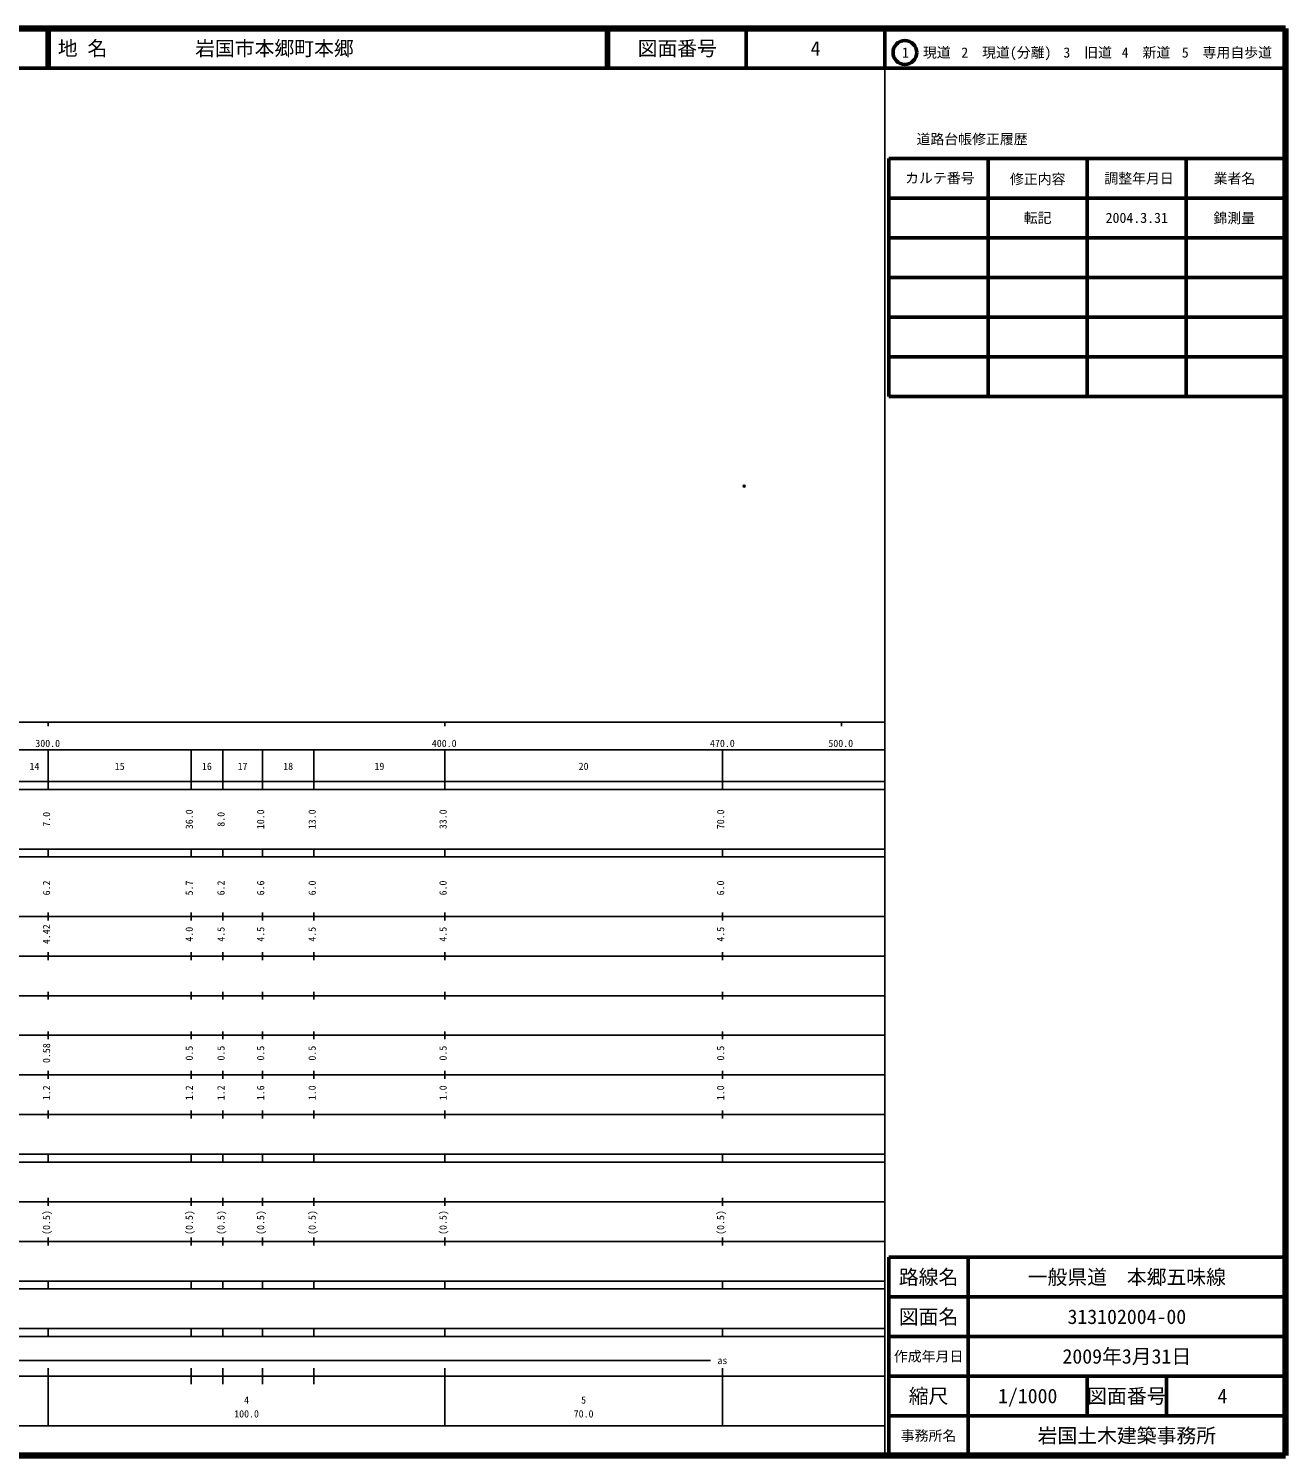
# Model space of a CAD drawing. Units: millimetres on the paper. Extents: x 40 to 680, y 20 to 380.
# Drawn here: x 363 to 680, y 20 to 380 of the extents above; entities that cross this region are included whole.
import ezdxf
from ezdxf.enums import TextEntityAlignment as Align

# ---------------------------------------------------------------- set-up
doc = ezdxf.new("R2010")
doc.units = ezdxf.units.MM
doc.header["$PDMODE"] = 32
doc.header["$PDSIZE"] = 0.5
doc.layers.add('M-OTRS', color=6, linetype='Continuous')
doc.layers.add('M-TTL-TXT', color=7, linetype='Continuous')
for name, color, linetype, lineweight in [('M-TTL', 2, 'Continuous', 140), ('M-TTL-BAND', 7, 'Continuous', 25), ('M-TTL-FRAM', 2, 'Continuous', 50), ('M-TTL-LINE', 7, 'Continuous', 50)]:
    doc.layers.add(name, color=color, linetype=linetype, lineweight=lineweight)
doc.styles.add('ＭＳ ゴシック', font='')
doc.styles.get('ＭＳ ゴシック').set_extended_font_data('MS Gothic')

msp = doc.modelspace()

# ---------------------------------------------------------------- linework, layer by layer
at = {"layer": 'M-OTRS'}
msp.add_point((543.516, 264.573), dxfattribs=at)
at = {"layer": 'M-TTL'}
for p, q in [((680, 380), (40, 380)), ((680, 20), (680, 380)), ((40, 20), (680, 20))]:
    msp.add_line(p, q, dxfattribs=at)
at = {"layer": 'M-TTL-BAND'}
for p, q in [((579, 20), (579, 370)), ((40, 205), (579, 205)), ((368, 205), (368, 204)), ((468, 205), (468, 204)), ((568, 205), (568, 204)), ((68, 198), (579, 198)), ((368, 188), (368, 198)), ((404, 188), (404, 198)), ((412, 188), (412, 198)), ((422, 188), (422, 198)), ((435, 188), (435, 198)), ((468, 188), (468, 198)), ((538, 188), (538, 198)), ((40, 190), (579, 190)), ((40, 188), (579, 188)), ((40, 173), (579, 173)), ((368, 171), (368, 173)), ((404, 171), (404, 173)), ((412, 171), (412, 173)), ((422, 171), (422, 173)), ((435, 171), (435, 173)), ((468, 171), (468, 173)), ((538, 171), (538, 173)), ((40, 171), (579, 171)), ((40, 156), (579, 156)), ((368, 155), (368, 157)), ((404, 155), (404, 157)), ((412, 155), (412, 157)), ((422, 155), (422, 157)), ((435, 155), (435, 157)), ((468, 155), (468, 157)), ((538, 155), (538, 157)), ((46, 146), (579, 146)), ((368, 145), (368, 147)), ((404, 145), (404, 147)), ((412, 145), (412, 147)), ((422, 145), (422, 147)), ((435, 145), (435, 147)), ((468, 145), (468, 147)), ((538, 145), (538, 147)), ((368, 135), (368, 137)), ((404, 135), (404, 137)), ((412, 135), (412, 137)), ((422, 135), (422, 137)), ((435, 135), (435, 137)), ((468, 135), (468, 137)), ((538, 135), (538, 137)), ((52, 136), (579, 136)), ((46, 126), (579, 126)), ((368, 125), (368, 127)), ((404, 125), (404, 127)), ((412, 125), (412, 127)), ((422, 125), (422, 127)), ((435, 125), (435, 127)), ((468, 125), (468, 127)), ((538, 125), (538, 127)), ((52, 116), (579, 116)), ((368, 115), (368, 117)), ((404, 115), (404, 117)), ((412, 115), (412, 117)), ((422, 115), (422, 117)), ((435, 115), (435, 117)), ((468, 115), (468, 117)), ((538, 115), (538, 117)), ((46, 106), (579, 106)), ((368, 105), (368, 107)), ((404, 105), (404, 107)), ((412, 105), (412, 107)), ((422, 105), (422, 107)), ((435, 105), (435, 107)), ((468, 105), (468, 107)), ((538, 105), (538, 107)), ((40, 96), (579, 96)), ((40, 94), (579, 94)), ((368, 94), (368, 96)), ((404, 94), (404, 96)), ((412, 94), (412, 96)), ((422, 94), (422, 96)), ((435, 94), (435, 96)), ((468, 94), (468, 96)), ((538, 94), (538, 96)), ((49, 84), (579, 84)), ((368, 83), (368, 85)), ((404, 83), (404, 85)), ((412, 83), (412, 85)), ((422, 83), (422, 85)), ((435, 83), (435, 85)), ((468, 83), (468, 85)), ((538, 83), (538, 85)), ((40, 74), (579, 74)), ((368, 73), (368, 75)), ((404, 73), (404, 75)), ((412, 73), (412, 75)), ((422, 73), (422, 75)), ((435, 73), (435, 75)), ((468, 73), (468, 75)), ((538, 73), (538, 75)), ((40, 64), (579, 64)), ((40, 62), (579, 62)), ((368, 62), (368, 64)), ((404, 62), (404, 64)), ((412, 62), (412, 64)), ((422, 62), (422, 64)), ((435, 62), (435, 64)), ((468, 62), (468, 64)), ((538, 62), (538, 64)), ((40, 52), (579, 52)), ((368, 50), (368, 52)), ((404, 50), (404, 52)), ((412, 50), (412, 52)), ((422, 50), (422, 52)), ((435, 50), (435, 52)), ((468, 50), (468, 52)), ((538, 50), (538, 52)), ((40, 50), (579, 50)), ((71, 44), (535, 44)), ((40, 40), (579, 40)), ((368, 27.5), (368, 42)), ((404, 38), (404, 42)), ((412, 38), (412, 42)), ((422, 38), (422, 42)), ((435, 38), (435, 42)), ((468, 27.5), (468, 42)), ((538, 27.5), (538, 42)), ((68, 27.5), (579, 27.5))]:
    msp.add_line(p, q, dxfattribs=at)
at = {"layer": 'M-TTL-FRAM'}
for p, q in [((580, 347.197), (580, 287.197)), ((580, 347.197), (680, 347.197)), ((580, 287.197), (680, 287.197)), ((680, 70), (580, 70)), ((580, 70), (580, 20))]:
    msp.add_line(p, q, dxfattribs=at)
at = {"layer": 'M-TTL-LINE'}
for p, q in [((367.75, 380), (367.75, 370)), ((368.25, 380), (368.25, 370)), ((508.747, 380), (508.747, 370)), ((509.247, 380), (509.247, 370)), ((543.997, 380), (543.997, 370)), ((579, 380), (579, 370)), ((40, 370), (680, 370)), ((605, 347.197), (605, 287.197)), ((630, 347.197), (630, 287.197)), ((655, 347.197), (655, 287.197)), ((580, 337.197), (680, 337.197)), ((580, 327.197), (680, 327.197)), ((580, 317.197), (680, 317.197)), ((580, 307.197), (680, 307.197)), ((580, 297.197), (680, 297.197)), ((600, 70), (600, 20)), ((680, 60), (580, 60)), ((680, 50), (580, 50)), ((680, 40), (580, 40)), ((630, 40), (630, 30)), ((650, 40), (650, 30)), ((680, 30), (580, 30))]:
    msp.add_line(p, q, dxfattribs=at)
msp.add_circle((584.031, 373.958), 3, dxfattribs=at)

# ---------------------------------------------------------------- texts
at = {"layer": 'M-TTL-BAND', "style": 'ＭＳ ゴシック'}
for s, p in [('300.0', (367.844, 198.195)), ('400.0', (467.844, 198.195)), ('470.0', (538, 198.195)), ('500.0', (567.844, 198.195)), ('14', (364.5, 192.405)), ('15', (386, 192.405)), ('16', (408, 192.405)), ('17', (417, 192.405)), ('18', (428.5, 192.405)), ('19', (451.5, 192.405)), ('20', (503, 192.405)), ('as', (538, 42.5)), ('4', (418, 32.523)), ('5', (503, 32.523)), ('100.0', (418, 29.033)), ('70.0', (503, 29.033))]:
    msp.add_text(s, height=1.833, dxfattribs=at).set_placement(p, align=Align.BOTTOM_CENTER)
for s, p in [('7.0', (369, 180.5)), ('36.0', (405, 180.5)), ('8.0', (413, 180.5)), ('10.0', (423, 180.5)), ('13.0', (436, 180.5)), ('33.0', (469, 180.5)), ('70.0', (539, 180.5)), ('6.2', (369, 163.174)), ('5.7', (405, 163.174)), ('6.2', (413, 163.174)), ('6.6', (423, 163.174)), ('6.0', (436, 163.174)), ('6.0', (469, 163.174)), ('6.0', (539, 163.174)), ('4.42', (369, 151.5)), ('4.0', (405, 151.5)), ('4.5', (413, 151.5)), ('4.5', (423, 151.5)), ('4.5', (436, 151.5)), ('4.5', (469, 151.5)), ('4.5', (539, 151.5)), ('0.58', (369, 121.5)), ('0.5', (405, 121.5)), ('0.5', (413, 121.5)), ('0.5', (423, 121.5)), ('0.5', (436, 121.5)), ('0.5', (469, 121.5)), ('0.5', (539, 121.5)), ('1.2', (369, 111.5)), ('1.2', (405, 111.5)), ('1.2', (413, 111.5)), ('1.6', (423, 111.5)), ('1.0', (436, 111.5)), ('1.0', (469, 111.5)), ('1.0', (539, 111.5)), ('(0.5)', (369, 78.764)), ('(0.5)', (405, 78.764)), ('(0.5)', (413, 78.764)), ('(0.5)', (423, 78.764)), ('(0.5)', (436, 78.764)), ('(0.5)', (469, 78.764)), ('(0.5)', (539, 78.764))]:
    msp.add_text(s, height=1.833, rotation=90, dxfattribs=at).set_placement(p, align=Align.BOTTOM_CENTER)
at = {"layer": 'M-TTL-TXT', "style": 'ＭＳ ゴシック'}
for s, p in [('地 名', (370.38, 375)), ('岩国市本郷町本郷', (405.024, 375))]:
    msp.add_text(s, height=3.666, dxfattribs=at).set_placement(p, align=Align.MIDDLE_LEFT)
for s, height, p in [('図面番号', 3.666, (526.622, 375)), ('4', 3.666, (561.497, 375)), ('1\u3000現道', 2.566, (589.448, 373.958)), ('2\u3000現道(分離)', 2.566, (609.619, 373.958)), ('3\u3000旧道', 2.566, (630.121, 373.958)), ('4\u3000新道', 2.566, (644.824, 373.958)), ('5\u3000専用自歩道', 2.566, (665.228, 373.958)), ('道路台帳修正履歴', 2.566, (600.968, 352.113)), ('カルテ番号', 2.566, (592.839, 342.277)), ('修正内容', 2.566, (617.509, 342.023)), ('調整年月日', 2.566, (643.089, 342.197)), ('業者名', 2.566, (667.134, 342.197)), ('転記', 2.566, (617.5, 332.245)), ('2004.3.31', 2.566, (642.5, 332.245)), ('錦測量', 2.566, (667.077, 332.189)), ('路線名', 3.666, (590, 65)), ('路線名', 3.666, (590, 65)), ('一般県道\u3000本郷五味線', 3.666, (640, 65)), ('図面名', 3.666, (590, 55)), ('図面名', 3.666, (590, 55)), ('313102004-00', 3.666, (640, 55)), ('2009年3月31日', 3.666, (640, 45)), ('作成年月日', 2.566, (590, 45)), ('作成年月日', 2.566, (590, 45)), ('縮尺', 3.666, (590, 35)), ('縮尺', 3.666, (590, 35)), ('1/1000', 3.666, (615, 35)), ('図面番号', 3.666, (640, 35)), ('図面番号', 3.666, (640, 35)), ('4', 3.666, (664.125, 35)), ('事務所名', 2.566, (590, 25)), ('事務所名', 2.566, (590, 25)), ('岩国土木建築事務所', 3.666, (640, 25))]:
    msp.add_text(s, height=height, dxfattribs=at).set_placement(p, align=Align.MIDDLE_CENTER)

doc.saveas('drawing.dxf')
